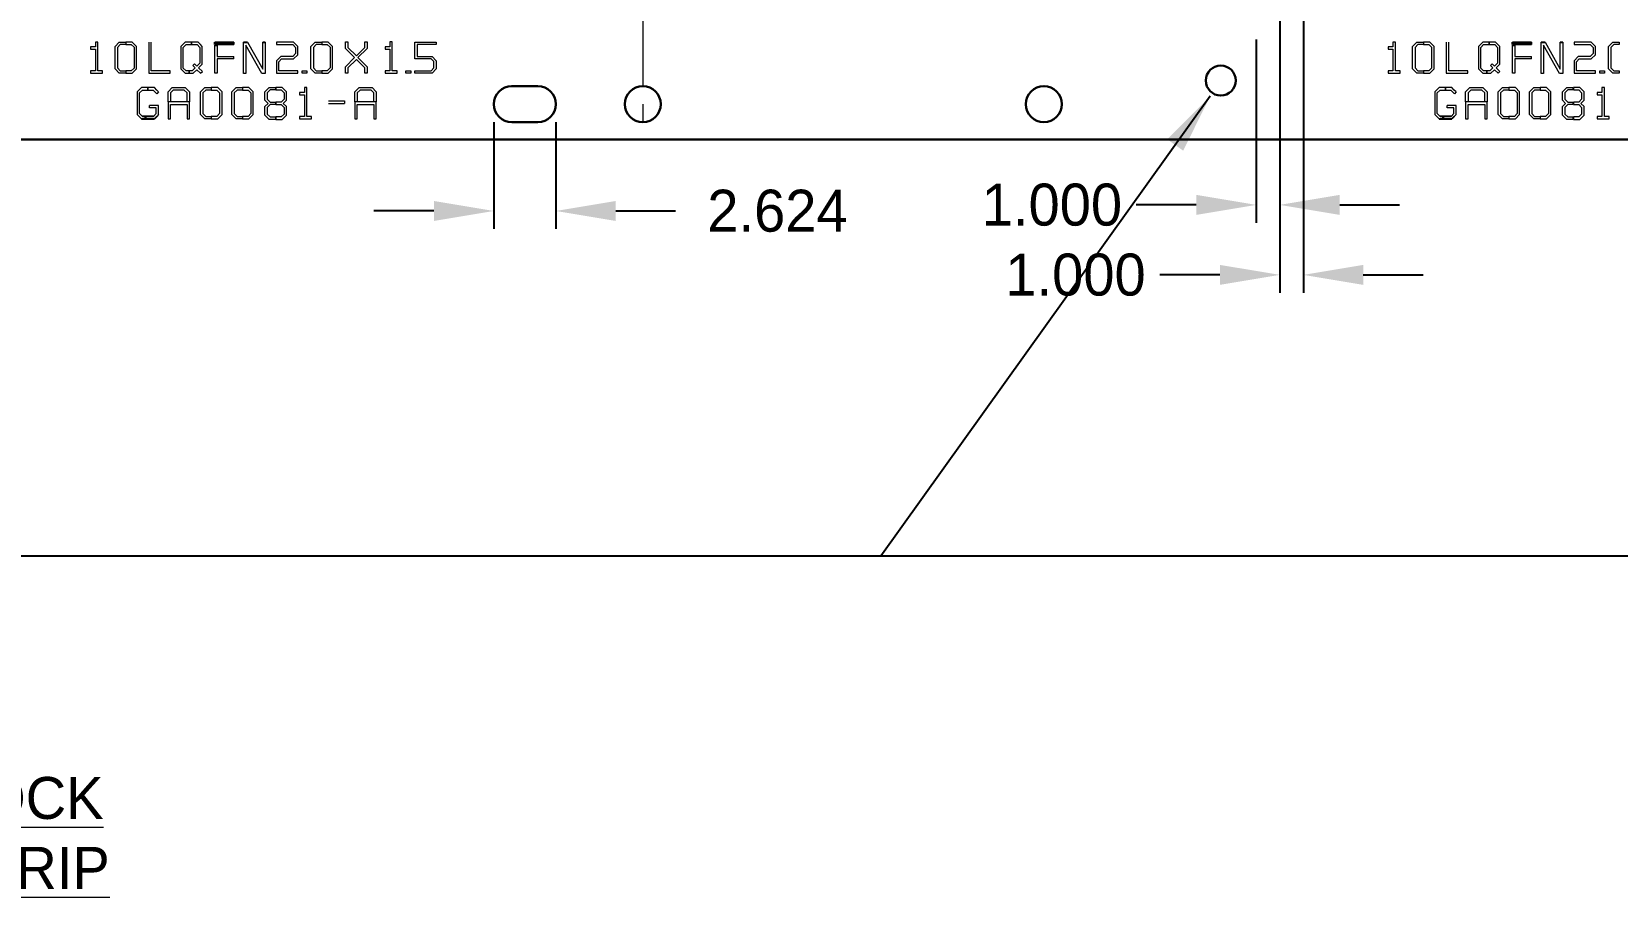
# Model space of a CAD drawing. Extents: x -14 to 234, y 117 to 227.
# Drawn here: x 110.3 to 177.5, y 120.5 to 157.1 of the extents above; entities that cross this region are included whole.
import ezdxf

# ---------------------------------------------------------------- set-up
doc = ezdxf.new("R2010")
doc.units = 0
doc.header["$LTSCALE"] = 3
doc.header["$MEASUREMENT"] = 0
doc.linetypes.add('CENTER', pattern=[2, 1.25, -0.25, 0.25, -0.25])
doc.layers.add('998', color=50, linetype='Continuous')
for name, color, linetype, lineweight in [('CLIN', 1, 'CENTER', 15), ('DIM', 4, 'Continuous', 13), ('OBJ', 3, 'Continuous', 30), ('TEXT', 2, 'Continuous', 20)]:
    doc.layers.add(name, color=color, linetype=linetype, lineweight=lineweight)
doc.dimstyles.new('3DEC X 1', dxfattribs={"dimtxt": 1.778, "dimasz": 2.54, "dimexe": 0.762, "dimexo": 0.762, "dimgap": 0.762, "dimtad": 0, "dimdec": 3, "dimzin": 0, "dimdsep": 46, "dimtxsty": 'Standard', "dimcen": 0.09, "dimadec": 0, "dimazin": 0, "dimtfac": 1, "dimtdec": 3, "dimtofl": 0, "dimtmove": 0, "dimatfit": 3, "dimfxl": 1, "dimtolj": 1, "dimtzin": 0, "dimarcsym": 0})

# ---------------------------------------------------------------- blocks, each defined once
blk = doc.blocks.new('*D13')
at = {"layer": 'Defpoints', "color": 0, "transparency": 16777216}
for p in [(68.219, -123.375), (68.219, -123.375), (67.219, -125.675), (67.219, -125.675), (67.219, -133.443), (67.219, -133.443)]:
    blk.add_point(p, dxfattribs=at)
at = {"layer": 'DIM', "color": 0, "lineweight": -2, "transparency": 16777216}
for p, q in [((68.219, -124.137), (68.219, -134.205)), ((68.219, -124.137), (68.219, -134.205)), ((67.219, -126.437), (67.219, -134.205)), ((67.219, -126.437), (67.219, -134.205)), ((64.679, -133.443), (62.139, -133.443)), ((64.679, -133.443), (62.139, -133.443)), ((70.759, -133.443), (73.299, -133.443)), ((70.759, -133.443), (73.299, -133.443))]:
    blk.add_line(p, q, dxfattribs=at)
at = {"layer": 'DIM', "color": 0, "transparency": 16777216}
for points in [[(64.679, -133.019), (64.679, -133.866), (67.219, -133.443)], [(64.679, -133.019), (64.679, -133.866), (67.219, -133.443)], [(70.759, -133.019), (70.759, -133.866), (68.219, -133.443)], [(70.759, -133.019), (70.759, -133.866), (68.219, -133.443)]]:
    blk.add_solid(points, dxfattribs=at)
at = {"layer": 'DIM', "color": 0, "transparency": 16777216, "insert": (58.562, -133.443), "char_height": 1.778, "attachment_point": 5}
blk.add_mtext('\\A1;1.000', dxfattribs=at)
blk.add_mtext('\\A1;1.000', dxfattribs=at)
blk = doc.blocks.new('*D14')
at = {"layer": 'Defpoints', "color": 0, "transparency": 16777216}
for p in [(68.219, -123.375), (68.219, -123.375), (69.219, -123.375), (69.219, -123.375), (68.219, -136.408), (68.219, -136.408)]:
    blk.add_point(p, dxfattribs=at)
at = {"layer": 'DIM', "color": 0, "lineweight": -2, "transparency": 16777216}
for p, q in [((68.219, -124.137), (68.219, -137.17)), ((68.219, -124.137), (68.219, -137.17)), ((69.219, -124.137), (69.219, -137.17)), ((69.219, -124.137), (69.219, -137.17)), ((65.679, -136.408), (63.139, -136.408)), ((65.679, -136.408), (63.139, -136.408)), ((71.759, -136.408), (74.299, -136.408)), ((71.759, -136.408), (74.299, -136.408))]:
    blk.add_line(p, q, dxfattribs=at)
at = {"layer": 'DIM', "color": 0, "transparency": 16777216}
for points in [[(65.679, -135.985), (65.679, -136.831), (68.219, -136.408)], [(65.679, -135.985), (65.679, -136.831), (68.219, -136.408)], [(71.759, -135.985), (71.759, -136.831), (69.219, -136.408)], [(71.759, -135.985), (71.759, -136.831), (69.219, -136.408)]]:
    blk.add_solid(points, dxfattribs=at)
at = {"layer": 'DIM', "color": 0, "transparency": 16777216, "insert": (59.562, -136.408), "char_height": 1.778, "attachment_point": 5}
blk.add_mtext('\\A1;1.000', dxfattribs=at)
blk.add_mtext('\\A1;1.000', dxfattribs=at)
blk = doc.blocks.new('*D15')
at = {"layer": 'Defpoints', "color": 0, "transparency": 16777216}
for p in [(34.907, -129.175), (34.907, -129.175), (37.531, -129.175), (37.531, -129.175), (37.531, -133.701), (37.531, -133.701)]:
    blk.add_point(p, dxfattribs=at)
at = {"layer": 'DIM', "color": 0, "lineweight": -2, "transparency": 16777216}
for p, q in [((34.907, -129.937), (34.907, -134.463)), ((34.907, -129.937), (34.907, -134.463)), ((37.531, -129.937), (37.531, -134.463)), ((37.531, -129.937), (37.531, -134.463)), ((32.367, -133.701), (29.827, -133.701)), ((32.367, -133.701), (29.827, -133.701)), ((40.071, -133.701), (42.611, -133.701)), ((40.071, -133.701), (42.611, -133.701))]:
    blk.add_line(p, q, dxfattribs=at)
at = {"layer": 'DIM', "color": 0, "transparency": 16777216}
for points in [[(32.367, -133.277), (32.367, -134.124), (34.907, -133.701)], [(32.367, -133.277), (32.367, -134.124), (34.907, -133.701)], [(40.071, -133.277), (40.071, -134.124), (37.531, -133.701)], [(40.071, -133.277), (40.071, -134.124), (37.531, -133.701)]]:
    blk.add_solid(points, dxfattribs=at)
at = {"layer": 'DIM', "color": 0, "transparency": 16777216, "insert": (46.929, -133.701), "char_height": 1.778, "attachment_point": 5}
blk.add_mtext('\\A1;2.624', dxfattribs=at)
blk.add_mtext('\\A1;2.624', dxfattribs=at)

msp = doc.modelspace()

# ---------------------------------------------------------------- linework, layer by layer
at = {"layer": '998'}
for p, q in [((118.08455, 156.58164), (118.08455, 156.68311)), ((118.08455, 156.68311), (118.89123, 156.68311)), ((118.89123, 156.58164), (118.89123, 156.68311)), ((119.29826, 156.68311), (119.47197, 156.68311)), ((120.11091, 156.68311), (120.21266, 156.68311)), ((173.08455, 156.58164), (173.08455, 156.68311)), ((173.08455, 156.68311), (173.89123, 156.68311)), ((173.89123, 156.58164), (173.89123, 156.68311)), ((174.29826, 156.68311), (174.47197, 156.68311)), ((175.11091, 156.68311), (175.21266, 156.68311)), ((118.89123, 156.58164), (118.08455, 156.58164)), ((118.08455, 156.55627), (118.18603, 156.55627)), ((173.89123, 156.58164), (173.08455, 156.58164)), ((173.08455, 156.55627), (173.18603, 156.55627)), ((114.97289, 153.43854), (115.14438, 153.43854)), ((115.14423, 153.54001), (115.01229, 153.54001)), ((115.47906, 153.54001), (115.14423, 153.54001)), ((115.14423, 153.54001), (115.14438, 153.43854)), ((115.14438, 153.43854), (115.14423, 153.54001)), ((115.14438, 153.43854), (115.51845, 153.43854)), ((115.61751, 153.54001), (115.51845, 153.43854)), ((169.97289, 153.43854), (170.14438, 153.43854)), ((170.14423, 153.54001), (170.01229, 153.54001)), ((170.47906, 153.54001), (170.14423, 153.54001)), ((170.14423, 153.54001), (170.14438, 153.43854)), ((170.14438, 153.43854), (170.14423, 153.54001)), ((170.14438, 153.43854), (170.51845, 153.43854)), ((170.61751, 153.54001), (170.51845, 153.43854))]:
    msp.add_line(p, q, dxfattribs=at)
at = {"layer": 'CLIN'}
msp.add_line((136.21913, 212.55713), (136.21913, 152.55713), dxfattribs=at)
at = {"layer": 'OBJ'}
msp.add_lwpolyline([(0.71913, 152.55713), (216.71913, 152.55713), (218.71913, 153.70713), (218.71913, 159.35713, -0.41421356), (218.21913, 159.85713), (218.21913, 173.65713, -0.41421356), (218.71913, 174.15713), (218.71913, 176.15713, -0.41421356), (218.21913, 176.65713), (218.21913, 190.45713, -0.41421356), (218.71913, 190.95713), (218.71913, 192.95713, -0.41421356), (218.21913, 193.45713), (218.21913, 207.25713, -0.41421356), (218.71913, 207.75713), (218.71913, 211.40713), (216.71913, 212.55713), (0.71913, 212.55713)], format="xyb", dxfattribs=at)
msp.add_lwpolyline([(131.76913, 154.81913), (130.66913, 154.81913, 1), (130.66913, 153.29513), (131.76913, 153.29513, 1)], format="xyb", close=True, dxfattribs=at)
for centre, radius in [((160.71913, 155.05713), 0.635), ((136.21913, 154.05713), 0.762), ((153.21913, 154.05713), 0.762)]:
    msp.add_circle(centre, radius, dxfattribs=at)
at = {"layer": 'TEXT', "extrusion": (0, 0, -1)}
for p, q in [((115.27719, 156.68311), (115.27719, 155.36391)), ((115.37867, 155.46538), (115.37867, 156.68311)), ((170.27719, 156.68311), (170.27719, 155.36391)), ((170.37867, 155.46538), (170.37867, 156.68311)), ((115.27719, 155.36391), (116.18535, 155.36391)), ((116.18535, 155.46538), (115.37867, 155.46538)), ((116.18535, 155.36391), (116.18535, 155.46538)), ((170.27719, 155.36391), (171.18535, 155.36391)), ((171.18535, 155.46538), (170.37867, 155.46538)), ((171.18535, 155.36391), (171.18535, 155.46538))]:
    msp.add_line(p, q, dxfattribs=at)
at = {"layer": 'TEXT'}
for p, q in [((119.29826, 155.36231), (119.29826, 156.68311)), ((119.47197, 156.68311), (120.11091, 155.54019)), ((120.11091, 155.54019), (120.11091, 156.68311)), ((120.21266, 156.68311), (120.21266, 155.36231)), ((174.29826, 155.36231), (174.29826, 156.68311)), ((174.47197, 156.68311), (175.11091, 155.54019)), ((175.11091, 155.54019), (175.11091, 156.68311)), ((175.21266, 156.68311), (175.21266, 155.36231)), ((118.08455, 155.36391), (118.08455, 156.55627)), ((118.18603, 156.55627), (118.18603, 156.07425)), ((118.18603, 156.07425), (118.89123, 156.07425)), ((118.89123, 155.97277), (118.18603, 155.97277)), ((118.18603, 155.97277), (118.18603, 155.36391)), ((118.89123, 155.97277), (118.89123, 156.07425)), ((119.4, 156.55381), (119.4, 155.36231)), ((120.07956, 155.36231), (119.4, 156.55381)), ((173.08455, 155.36391), (173.08455, 156.55627)), ((173.18603, 156.55627), (173.18603, 156.07425)), ((173.18603, 156.07425), (173.89123, 156.07425)), ((173.89123, 155.97277), (173.18603, 155.97277)), ((173.18603, 155.97277), (173.18603, 155.36391)), ((173.89123, 155.97277), (173.89123, 156.07425)), ((174.4, 156.55381), (174.4, 155.36231)), ((175.07956, 155.36231), (174.4, 156.55381)), ((118.18603, 155.36391), (118.08455, 155.36391)), ((119.4, 155.36231), (119.29826, 155.36231)), ((120.21266, 155.36231), (120.07956, 155.36231)), ((127.17321, 155.36421), (126.55971, 155.36421)), ((173.18603, 155.36391), (173.08455, 155.36391)), ((174.4, 155.36231), (174.29826, 155.36231)), ((175.21266, 155.36231), (175.07956, 155.36231)), ((114.97289, 154.75774), (114.79159, 154.57202)), ((114.89307, 154.53364), (115.01229, 154.65627)), ((115.24567, 154.75774), (114.97289, 154.75774)), ((115.01229, 154.65627), (115.24567, 154.65627)), ((115.51845, 154.75774), (115.24567, 154.75774)), ((115.24567, 154.75774), (115.24567, 154.65627)), ((115.24567, 154.65627), (115.24567, 154.75774)), ((115.24567, 154.65627), (115.46379, 154.65627)), ((115.62197, 154.49424), (115.46379, 154.65627)), ((115.61751, 154.65627), (115.51845, 154.75774)), ((115.69975, 154.57202), (115.61751, 154.65627)), ((169.97289, 154.75774), (169.79159, 154.57202)), ((169.89307, 154.53364), (170.01229, 154.65627)), ((170.24567, 154.75774), (169.97289, 154.75774)), ((170.01229, 154.65627), (170.24567, 154.65627)), ((170.51845, 154.75774), (170.24567, 154.75774)), ((170.24567, 154.75774), (170.24567, 154.65627)), ((170.24567, 154.65627), (170.24567, 154.75774)), ((170.24567, 154.65627), (170.46379, 154.65627)), ((170.62197, 154.49424), (170.46379, 154.65627)), ((170.61751, 154.65627), (170.51845, 154.75774)), ((170.69975, 154.57202), (170.61751, 154.65627)), ((114.79159, 154.57202), (114.79159, 154.51304)), ((114.79159, 154.51304), (114.79159, 153.62426)), ((114.89307, 153.66264), (114.89307, 154.53364)), ((115.3102, 153.89421), (115.3102, 153.99421)), ((115.69975, 153.99421), (115.3102, 153.99421)), ((115.69975, 154.57202), (115.62197, 154.49424)), ((115.69975, 153.62426), (115.69975, 153.99421)), ((122.90414, 154.19896), (123.58308, 154.19896)), ((122.90414, 154.07896), (123.58308, 154.07896)), ((123.58308, 154.19896), (123.58308, 154.07896)), ((169.79159, 154.57202), (169.79159, 154.51304)), ((169.79159, 154.51304), (169.79159, 153.62426)), ((169.89307, 153.66264), (169.89307, 154.53364)), ((170.3102, 153.89421), (170.3102, 153.99421)), ((170.69975, 153.99421), (170.3102, 153.99421)), ((170.69975, 154.57202), (170.62197, 154.49424)), ((170.69975, 153.62426), (170.69975, 153.99421)), ((114.79159, 153.62426), (114.97289, 153.43854)), ((115.01229, 153.54001), (114.89307, 153.66264)), ((115.59828, 153.89421), (115.3102, 153.89421)), ((115.47906, 153.54001), (115.59828, 153.66264)), ((115.59828, 153.66264), (115.59828, 153.89421)), ((115.69975, 153.62426), (115.61751, 153.54001)), ((169.79159, 153.62426), (169.97289, 153.43854)), ((170.01229, 153.54001), (169.89307, 153.66264)), ((170.59828, 153.89421), (170.3102, 153.89421)), ((170.47906, 153.54001), (170.59828, 153.66264)), ((170.59828, 153.66264), (170.59828, 153.89421)), ((170.69975, 153.62426), (170.61751, 153.54001))]:
    msp.add_line(p, q, dxfattribs=at)
for points in [[(113.3222, 155.4655), (113.11901, 155.4655), (113.11901, 156.68468), (113.01741, 156.68468), (113.01741, 156.48148), (112.81421, 156.48148), (112.81421, 156.37989), (113.01741, 156.37989), (113.01741, 155.4655), (112.81421, 155.4655), (112.81421, 155.36391), (113.3222, 155.36391)], [(113.95125, 155.58877), (114.07054, 155.4655), (114.30424, 155.4655), (114.30424, 155.36391), (114.03117, 155.36391), (113.84966, 155.54985), (113.84966, 156.49874), (114.03117, 156.68468), (114.30424, 156.68468), (114.30424, 156.58308), (114.07061, 156.58308), (113.95125, 156.46031)], [(114.30424, 156.58308), (114.53701, 156.58308), (114.6573, 156.46681), (114.6573, 155.58827), (114.53793, 155.4655), (114.30424, 155.4655), (114.30424, 155.36391), (114.57738, 155.36391), (114.75889, 155.54985), (114.75889, 156.12589), (114.75889, 156.49874), (114.57738, 156.68468), (114.30424, 156.68468)], [(116.86127, 155.4655), (116.74191, 155.58827), (116.74191, 156.46031), (116.86127, 156.58308), (117.09493, 156.58308), (117.09493, 156.68468), (116.82182, 156.68468), (116.64031, 156.49874), (116.64031, 156.43969), (116.64031, 155.54985), (116.82182, 155.36391), (116.99351, 155.36391), (116.99336, 155.4655)], [(117.54955, 155.75312), (117.54955, 156.49874), (117.46721, 156.58308), (117.36803, 156.68468), (117.09493, 156.68468), (117.09493, 156.58308), (117.32859, 156.58308), (117.44795, 156.46031), (117.44795, 155.79054), (117.31847, 155.66539), (117.21813, 155.77087), (117.14601, 155.70128), (117.25277, 155.59706), (117.12546, 155.4655), (116.99336, 155.4655), (116.99351, 155.36391), (117.1652, 155.36391), (117.31911, 155.51782), (117.47921, 155.36546), (117.55358, 155.43721), (117.3951, 155.5957)], [(120.69189, 155.36421), (121.60112, 155.36421), (121.60112, 155.46581), (120.79348, 155.46581), (120.79348, 155.85103), (120.91285, 155.9738), (121.42015, 155.9738), (121.60112, 156.15257), (121.60112, 156.49904), (121.41961, 156.68499), (120.69189, 156.68499), (120.69189, 156.58339), (121.38017, 156.58339), (121.49953, 156.46062), (121.49953, 156.19817), (121.38017, 156.0754), (120.87304, 156.0754), (120.69189, 155.89424)], [(122.25825, 155.58908), (122.37755, 155.46581), (122.61124, 155.46581), (122.61124, 155.36421), (122.33817, 155.36421), (122.15666, 155.55015), (122.15666, 156.49904), (122.33817, 156.68499), (122.61124, 156.68499), (122.61124, 156.58339), (122.37762, 156.58339), (122.25825, 156.46062)], [(122.61124, 156.58339), (122.84401, 156.58339), (122.9643, 156.46711), (122.9643, 155.58858), (122.84494, 155.46581), (122.61124, 155.46581), (122.61124, 155.36421), (122.88438, 155.36421), (123.06589, 155.55015), (123.06589, 156.1262), (123.06589, 156.49904), (122.88438, 156.68499), (122.61124, 156.68499)], [(125.80518, 155.46646), (125.60069, 155.46646), (125.60069, 156.69345), (125.49844, 156.69345), (125.49844, 156.48896), (125.29394, 156.48896), (125.29394, 156.38671), (125.49844, 156.38671), (125.49844, 155.46646), (125.29394, 155.46646), (125.29394, 155.36421), (125.80518, 155.36421)], [(168.3222, 155.4655), (168.11901, 155.4655), (168.11901, 156.68468), (168.01741, 156.68468), (168.01741, 156.48148), (167.81421, 156.48148), (167.81421, 156.37989), (168.01741, 156.37989), (168.01741, 155.4655), (167.81421, 155.4655), (167.81421, 155.36391), (168.3222, 155.36391)], [(168.95125, 155.58877), (169.07054, 155.4655), (169.30424, 155.4655), (169.30424, 155.36391), (169.03117, 155.36391), (168.84966, 155.54985), (168.84966, 156.49874), (169.03117, 156.68468), (169.30424, 156.68468), (169.30424, 156.58308), (169.07061, 156.58308), (168.95125, 156.46031)], [(169.30424, 156.58308), (169.53701, 156.58308), (169.6573, 156.46681), (169.6573, 155.58827), (169.53793, 155.4655), (169.30424, 155.4655), (169.30424, 155.36391), (169.57738, 155.36391), (169.75889, 155.54985), (169.75889, 156.12589), (169.75889, 156.49874), (169.57738, 156.68468), (169.30424, 156.68468)], [(171.86127, 155.4655), (171.74191, 155.58827), (171.74191, 156.46031), (171.86127, 156.58308), (172.09493, 156.58308), (172.09493, 156.68468), (171.82182, 156.68468), (171.64031, 156.49874), (171.64031, 156.43969), (171.64031, 155.54985), (171.82182, 155.36391), (171.99351, 155.36391), (171.99336, 155.4655)], [(172.54955, 155.75312), (172.54955, 156.49874), (172.46721, 156.58308), (172.36803, 156.68468), (172.09493, 156.68468), (172.09493, 156.58308), (172.32859, 156.58308), (172.44795, 156.46031), (172.44795, 155.79054), (172.31847, 155.66539), (172.21813, 155.77087), (172.14601, 155.70128), (172.25277, 155.59706), (172.12546, 155.4655), (171.99336, 155.4655), (171.99351, 155.36391), (172.1652, 155.36391), (172.31911, 155.51782), (172.47921, 155.36546), (172.55358, 155.43721), (172.3951, 155.5957)], [(175.69189, 155.36421), (176.60112, 155.36421), (176.60112, 155.46581), (175.79348, 155.46581), (175.79348, 155.85103), (175.91285, 155.9738), (176.42015, 155.9738), (176.60112, 156.15257), (176.60112, 156.49904), (176.41961, 156.68499), (175.69189, 156.68499), (175.69189, 156.58339), (176.38017, 156.58339), (176.49953, 156.46062), (176.49953, 156.19817), (176.38017, 156.0754), (175.87304, 156.0754), (175.69189, 155.89424)], [(177.25825, 155.58908), (177.37755, 155.46581), (177.61124, 155.46581), (177.61124, 155.36421), (177.33817, 155.36421), (177.15666, 155.55015), (177.15666, 156.49904), (177.33817, 156.68499), (177.61124, 156.68499), (177.61124, 156.58339), (177.37762, 156.58339), (177.25825, 156.46062)], [(121.78011, 155.36421), (121.78011, 155.4706), (121.98059, 155.4706), (121.98059, 155.36421)], [(126.18316, 155.36421), (126.18316, 155.4706), (126.38365, 155.4706), (126.38365, 155.36421)], [(176.78011, 155.36421), (176.78011, 155.4706), (176.98059, 155.4706), (176.98059, 155.36421)], [(117.5783, 153.66184), (117.6976, 153.53857), (117.93129, 153.53857), (117.93129, 153.43697), (117.65822, 153.43697), (117.47671, 153.62291), (117.47671, 154.5718), (117.65822, 154.75774), (117.93129, 154.75774), (117.93129, 154.65615), (117.69767, 154.65615), (117.5783, 154.53338)], [(117.93129, 154.65615), (118.16406, 154.65615), (118.28435, 154.53987), (118.28435, 153.66134), (118.16499, 153.53857), (117.93129, 153.53857), (117.93129, 153.43697), (118.20443, 153.43697), (118.38594, 153.62291), (118.38594, 154.19896), (118.38594, 154.5718), (118.20443, 154.75774), (117.93129, 154.75774)], [(118.90127, 153.66184), (119.02056, 153.53857), (119.25425, 153.53857), (119.25425, 153.43697), (118.98119, 153.43697), (118.79967, 153.62291), (118.79967, 154.5718), (118.98119, 154.75774), (119.25425, 154.75774), (119.25425, 154.65615), (119.02063, 154.65615), (118.90127, 154.53338)], [(119.25425, 154.65615), (119.48703, 154.65615), (119.60731, 154.53987), (119.60731, 153.66134), (119.48795, 153.53857), (119.25425, 153.53857), (119.25425, 153.43697), (119.52739, 153.43697), (119.70891, 153.62291), (119.70891, 154.19896), (119.70891, 154.5718), (119.52739, 154.75774), (119.25425, 154.75774)], [(120.20077, 153.59622), (120.20077, 153.95222), (120.33477, 154.08622), (120.20077, 154.22022), (120.20077, 154.57622), (120.38577, 154.76122), (120.64557, 154.76122), (120.64557, 154.65922), (120.42802, 154.65922), (120.30277, 154.53397), (120.30277, 154.26247), (120.42802, 154.13722), (120.64557, 154.13722), (120.64557, 154.03522), (120.42802, 154.03522), (120.30277, 153.90997), (120.30277, 153.63847), (120.42802, 153.51322), (120.64557, 153.51322), (120.64557, 153.41122), (120.38577, 153.41122)], [(120.88852, 153.51322), (120.67097, 153.51322), (120.67097, 153.41122), (120.93077, 153.41122), (121.11577, 153.59622), (121.11577, 153.95222), (120.98177, 154.08622), (121.11577, 154.22022), (121.11577, 154.57622), (120.93077, 154.76122), (120.67097, 154.76122), (120.67097, 154.65922), (120.88852, 154.65922), (121.01377, 154.53397), (121.01377, 154.26247), (120.88852, 154.13722), (120.67097, 154.13722), (120.67097, 154.03522), (120.88852, 154.03522), (121.01377, 153.90997), (121.01377, 153.63847)], [(122.18013, 153.53857), (121.97693, 153.53857), (121.97693, 154.75774), (121.87534, 154.75774), (121.87534, 154.55455), (121.67214, 154.55455), (121.67214, 154.45295), (121.87534, 154.45295), (121.87534, 153.53857), (121.67214, 153.53857), (121.67214, 153.43697), (122.18013, 153.43697)], [(172.5783, 153.66184), (172.6976, 153.53857), (172.93129, 153.53857), (172.93129, 153.43697), (172.65822, 153.43697), (172.47671, 153.62291), (172.47671, 154.5718), (172.65822, 154.75774), (172.93129, 154.75774), (172.93129, 154.65615), (172.69767, 154.65615), (172.5783, 154.53338)], [(172.93129, 154.65615), (173.16406, 154.65615), (173.28435, 154.53987), (173.28435, 153.66134), (173.16499, 153.53857), (172.93129, 153.53857), (172.93129, 153.43697), (173.20443, 153.43697), (173.38594, 153.62291), (173.38594, 154.19896), (173.38594, 154.5718), (173.20443, 154.75774), (172.93129, 154.75774)], [(173.90127, 153.66184), (174.02056, 153.53857), (174.25425, 153.53857), (174.25425, 153.43697), (173.98119, 153.43697), (173.79967, 153.62291), (173.79967, 154.5718), (173.98119, 154.75774), (174.25425, 154.75774), (174.25425, 154.65615), (174.02063, 154.65615), (173.90127, 154.53338)], [(174.25425, 154.65615), (174.48703, 154.65615), (174.60731, 154.53987), (174.60731, 153.66134), (174.48795, 153.53857), (174.25425, 153.53857), (174.25425, 153.43697), (174.52739, 153.43697), (174.70891, 153.62291), (174.70891, 154.19896), (174.70891, 154.5718), (174.52739, 154.75774), (174.25425, 154.75774)], [(175.20077, 153.59622), (175.20077, 153.95222), (175.33477, 154.08622), (175.20077, 154.22022), (175.20077, 154.57622), (175.38577, 154.76122), (175.64557, 154.76122), (175.64557, 154.65922), (175.42802, 154.65922), (175.30277, 154.53397), (175.30277, 154.26247), (175.42802, 154.13722), (175.64557, 154.13722), (175.64557, 154.03522), (175.42802, 154.03522), (175.30277, 153.90997), (175.30277, 153.63847), (175.42802, 153.51322), (175.64557, 153.51322), (175.64557, 153.41122), (175.38577, 153.41122)], [(175.88852, 153.51322), (175.67097, 153.51322), (175.67097, 153.41122), (175.93077, 153.41122), (176.11577, 153.59622), (176.11577, 153.95222), (175.98177, 154.08622), (176.11577, 154.22022), (176.11577, 154.57622), (175.93077, 154.76122), (175.67097, 154.76122), (175.67097, 154.65922), (175.88852, 154.65922), (176.01377, 154.53397), (176.01377, 154.26247), (175.88852, 154.13722), (175.67097, 154.13722), (175.67097, 154.03522), (175.88852, 154.03522), (176.01377, 153.90997), (176.01377, 153.63847)], [(177.18013, 153.53857), (176.97693, 153.53857), (176.97693, 154.75774), (176.87534, 154.75774), (176.87534, 154.55455), (176.67214, 154.55455), (176.67214, 154.45295), (176.87534, 154.45295), (176.87534, 153.53857), (176.67214, 153.53857), (176.67214, 153.43697), (177.18013, 153.43697)], [(116.904, 153.43697), (117.00559, 153.43697), (117.00559, 154.14816), (116.904, 154.14816), (116.19796, 154.14816), (116.09636, 154.14816), (116.09636, 153.43697), (116.19796, 153.43697), (116.19796, 154.04656), (116.904, 154.04656)], [(124.82405, 153.43697), (124.92564, 153.43697), (124.92564, 154.14816), (124.82405, 154.14816), (124.118, 154.14816), (124.01641, 154.14816), (124.01641, 153.43697), (124.118, 153.43697), (124.118, 154.04656), (124.82405, 154.04656)], [(171.904, 153.43697), (172.00559, 153.43697), (172.00559, 154.14816), (171.904, 154.14816), (171.19796, 154.14816), (171.09636, 154.14816), (171.09636, 153.43697), (171.19796, 153.43697), (171.19796, 154.04656), (171.904, 154.04656)]]:
    msp.add_lwpolyline(points, close=True, dxfattribs=at)
at = {"layer": 'TEXT', "extrusion": (0, 0, -1)}
for points in [[(-124.08188, 155.95473), (-123.72225, 155.60114), (-123.72225, 155.36421), (-123.62, 155.36421), (-123.62, 155.64396), (-124.00604, 156.03), (-123.62, 156.41878), (-123.62, 156.69345), (-123.72225, 156.69345), (-123.72225, 156.45665), (-124.08188, 156.10004), (-124.43282, 156.45703), (-124.43282, 156.69345), (-124.53507, 156.69345), (-124.53507, 156.41878), (-124.14902, 156.03), (-124.53507, 155.64396), (-124.53507, 155.36421), (-124.43282, 155.36421), (-124.43282, 155.60076)], [(-127.46895, 155.55015), (-127.28744, 155.36421), (-126.55971, 155.36421), (-126.55971, 155.46581), (-127.24799, 155.46581), (-127.36735, 155.58858), (-127.36735, 155.85693), (-127.24799, 155.97971), (-126.55971, 155.97971), (-126.55971, 156.68499), (-127.46895, 156.68499), (-127.46895, 156.58339), (-126.66131, 156.58339), (-126.66131, 156.0813), (-127.28761, 156.0813), (-127.46895, 155.89776)], [(-116.27787, 154.75774), (-116.82408, 154.75774), (-117.00559, 154.5718), (-117.00559, 154.14816), (-116.904, 154.14816), (-116.904, 154.53338), (-116.78464, 154.65615), (-116.31732, 154.65615), (-116.19796, 154.53338), (-116.19796, 154.14816), (-116.09636, 154.14816), (-116.09636, 154.5718)], [(-124.19792, 154.75774), (-124.74413, 154.75774), (-124.92564, 154.5718), (-124.92564, 154.14816), (-124.82405, 154.14816), (-124.82405, 154.53338), (-124.70469, 154.65615), (-124.23737, 154.65615), (-124.118, 154.53338), (-124.118, 154.14816), (-124.01641, 154.14816), (-124.01641, 154.5718)], [(-171.27787, 154.75774), (-171.82408, 154.75774), (-172.00559, 154.5718), (-172.00559, 154.14816), (-171.904, 154.14816), (-171.904, 154.53338), (-171.78464, 154.65615), (-171.31732, 154.65615), (-171.19796, 154.53338), (-171.19796, 154.14816), (-171.09636, 154.14816), (-171.09636, 154.5718)]]:
    msp.add_lwpolyline(points, close=True, dxfattribs=at)

# ---------------------------------------------------------------- texts
at = {"layer": 'TEXT'}
for s, p in [('%%U520 UNITS PER BLOCK', (87.33471, 123.77329)), ('%%U2080 UNITS PER STRIP', (87.33471, 120.80996))]:
    msp.add_text(s, height=1.778, dxfattribs=at).set_placement(p)

# ---------------------------------------------------------------- dimensions: what is measured, and where the dimension line sits
at = {"layer": 'DIM'}
for base, p1, p2, picture, middle in [((162.21913, 149.78904), (163.21913, 159.85713), (162.21913, 157.55713), '*D13', (153.56197, 149.78904)), ((163.21913, 146.82367), (164.21913, 159.85713), (163.21913, 159.85713), '*D14', (154.56197, 146.82367)), ((132.53113, 149.53109), (129.90713, 154.05713), (132.53113, 154.05713), '*D15', (141.92913, 149.53109))]:
    dim = msp.add_linear_dim(base=base, p1=p1, p2=p2, dimstyle='3DEC X 1', dxfattribs=at)
    dim.commit()
    dim.dimension.update_dxf_attribs({"geometry": picture, "text_midpoint": middle, "insert": (95.00003, 283.23169)})

# ---------------------------------------------------------------- leaders
for points in [[(160.26591, 154.39214), (146.31467, 134.91303), (102.16761, 134.91303)], [(215.65162, 154.29812), (190.46174, 134.91303), (146.31467, 134.91303)]]:
    msp.add_leader(points, dimstyle='3DEC X 1', override={"dimgap": 0.762, "dimtad": 0}, dxfattribs=at)

doc.saveas('drawing.dxf')
